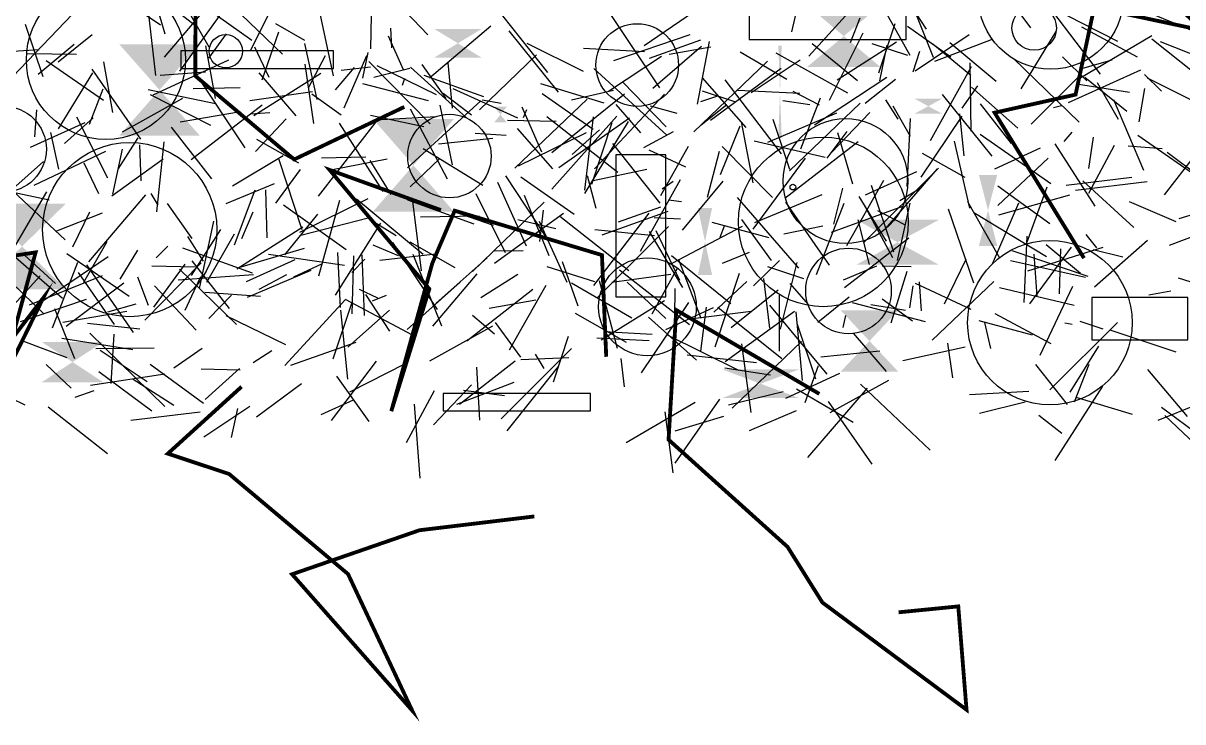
# Model space of a CAD drawing. Extents: x 39652501 to 39653363, y 39457785 to 39458687.
# Drawn here: x 39652655.6 to 39652807.4, y 39457798.5 to 39457890 of the extents above; entities that cross this region are included whole.
import ezdxf

# ---------------------------------------------------------------- set-up
doc = ezdxf.new("R2010")
doc.units = 0
doc.layers.get('0').update_dxf_attribs({"linetype": 'CONTINUOUS'})

msp = doc.modelspace()

# ---------------------------------------------------------------- linework, layer by layer
for p, q in [((39652780.2421, 39457899.1763), (39652787.5145, 39457889.356)), ((39652773.8657, 39457889.1936), (39652767.8151, 39457898.5829)), ((39652664.5247, 39457895.8591), (39652673.5907, 39457889.7571)), ((39652671.7191, 39457894.7142), (39652678.0041, 39457889.8154)), ((39652672.0978, 39457895.5533), (39652674.1591, 39457888.5975)), ((39652682.4234, 39457895.3949), (39652674.0472, 39457885.5154)), ((39652675.0469, 39457895.3635), (39652679.9059, 39457886.9005)), ((39652685.4181, 39457886.4851), (39652689.6964, 39457895.0494)), ((39652678.4891, 39457892.7692), (39652685.5658, 39457887.7429)), ((39652757.469, 39457894.2522), (39652756.2239, 39457888.8494)), ((39652758.4619, 39457885.6777), (39652765.9443, 39457893.8652)), ((39652771.7669, 39457885.7476), (39652767.6907, 39457893.0393)), ((39652774.7943, 39457885.478), (39652771.8195, 39457892.9195)), ((39652671.9286, 39457891.8987), (39652672.9298, 39457883.1275)), ((39652681.7938, 39457891.6236), (39652676.0775, 39457883.7008)), ((39652694.3187, 39457891.8492), (39652696.2073, 39457883.0892)), ((39652708.6094, 39457888.4419), (39652704.7216, 39457892.5037)), ((39652743.3734, 39457891.3967), (39652736.911, 39457887.0109)), ((39652790.0779, 39457892.0988), (39652798.8986, 39457887.6023)), ((39652790.236, 39457891.6638), (39652796.6069, 39457883.3217)), ((39652800.837, 39457892.2367), (39652808.8751, 39457888.9141)), ((39652662.0688, 39457891.164), (39652653.2445, 39457881.9598)), ((39652655.8808, 39457889.8455), (39652658.1591, 39457882.977)), ((39652684.1277, 39457891.1096), (39652689.5789, 39457885.9253)), ((39652688.6469, 39457889.921), (39652692.4251, 39457887.7729)), ((39652701.1737, 39457891.0196), (39652701.0703, 39457886.5983)), ((39652724.2847, 39457883.5021), (39652718.404, 39457890.9207)), ((39652738.9575, 39457881.5316), (39652732.5329, 39457891.1195)), ((39652765.1699, 39457890.6129), (39652763.8764, 39457887.4223)), ((39652767.623, 39457883.4571), (39652769.771, 39457889.921)), ((39652664.6545, 39457888.4381), (39652660.165, 39457884.8596)), ((39652679.9107, 39457885.4089), (39652682.227, 39457888.6019)), ((39652689.0425, 39457888.7875), (39652686.8532, 39457882.4989)), ((39652705.419, 39457883.8636), (39652703.4554, 39457888.2694)), ((39652703.7085, 39457889.3422), (39652703.8318, 39457886.7437)), ((39652716.8568, 39457889.5718), (39652708.8142, 39457882.7636)), ((39652719.2041, 39457888.968), (39652725.6416, 39457880.9634)), ((39652732.9257, 39457885.1058), (39652742.9219, 39457888.5032)), ((39652765.5698, 39457888.6534), (39652761.1373, 39457879.844)), ((39652777.0734, 39457885.5068), (39652771.3875, 39457889.5322)), ((39652772.4008, 39457883.7321), (39652779.4681, 39457888.4822)), ((39652786.2834, 39457881.3646), (39652790.8578, 39457888.9053)), ((39652803.403, 39457888.3135), (39652793.8651, 39457882.689)), ((39652794.1954, 39457889.5164), (39652801.456, 39457885.5575)), ((39652662.2649, 39457887.1981), (39652657.588, 39457883.2796)), ((39652680.7956, 39457880.1249), (39652679.5376, 39457886.9932)), ((39652687.8203, 39457882.8582), (39652685.9446, 39457886.8273)), ((39652692.4592, 39457887.3376), (39652694.0618, 39457879.9725)), ((39652721.5697, 39457887.3565), (39652728.9426, 39457883.6893)), ((39652728.9563, 39457886.7005), (39652736.9502, 39457886.2774)), ((39652744.2885, 39457887.7709), (39652737.5894, 39457885.372)), ((39652738.0616, 39457881.4857), (39652744.4451, 39457886.9609)), ((39652745.6246, 39457886.828), (39652740.1724, 39457885.8953)), ((39652745.4324, 39457887.5793), (39652743.8344, 39457879.3824)), ((39652764.8556, 39457882.4346), (39652758.9248, 39457887.286)), ((39652769.9525, 39457887.4897), (39652762.2085, 39457882.5004)), ((39652771.4617, 39457885.7466), (39652766.77, 39457887.2838)), ((39652768.6818, 39457887.1107), (39652767.74, 39457882.4171)), ((39652779.6898, 39457883.1071), (39652774.7343, 39457887.2401)), ((39652782.3602, 39457887.7892), (39652774.9227, 39457884.9507)), ((39652776.9268, 39457887.4593), (39652783.0025, 39457882.3848)), ((39652803.392, 39457887.9443), (39652812.1129, 39457880.9889)), ((39652810.1331, 39457885.3059), (39652804.5074, 39457887.5285)), ((39652651.8417, 39457886.1472), (39652657.7022, 39457886.5147)), ((39652656.1216, 39457886.0242), (39652662.5696, 39457885.9354)), ((39652695.1497, 39457885.6842), (39652692.9577, 39457881.562)), ((39652697.6138, 39457878.8975), (39652700.6044, 39457885.7608)), ((39652700.0611, 39457882.7645), (39652700.7723, 39457886.1334)), ((39652722.8309, 39457885.8508), (39652715.3469, 39457878.621)), ((39652732.226, 39457881.094), (39652739.1775, 39457885.6643)), ((39652749.472, 39457886.2251), (39652755.5808, 39457882.6324)), ((39652763.5718, 39457880.8134), (39652754.1888, 39457886.0654)), ((39652772.9525, 39457886.2514), (39652772.1142, 39457883.5579)), ((39652793.8777, 39457877.0199), (39652785.2758, 39457885.3684)), ((39652791.6769, 39457885.5925), (39652794.8839, 39457882.4506)), ((39652794.0425, 39457883.981), (39652798.1849, 39457885.1765)), ((39652666.1151, 39457879.8436), (39652658.6035, 39457885.0628)), ((39652670.9986, 39457874.8068), (39652664.624, 39457883.9396)), ((39652666.1146, 39457884.8961), (39652667.3139, 39457878.2751)), ((39652672.6371, 39457880.6164), (39652682.5206, 39457885.1723)), ((39652693.6439, 39457876.8634), (39652692.5491, 39457884.6295)), ((39652698.937, 39457884.1534), (39652696.4577, 39457881.2479)), ((39652701.0925, 39457884.2091), (39652697.2619, 39457883.7899)), ((39652700.8484, 39457884.9525), (39652708.8792, 39457876.7955)), ((39652706.2298, 39457884.0342), (39652701.4983, 39457882.8632)), ((39652701.9225, 39457884.4286), (39652709.6643, 39457880.6367)), ((39652713.6338, 39457877.5934), (39652706.3248, 39457884.1999)), ((39652707.8245, 39457884.5549), (39652710.9322, 39457880.1001)), ((39652711.1869, 39457884.7961), (39652711.7784, 39457878.8338)), ((39652730.3208, 39457884.0624), (39652739.8731, 39457875.2999)), ((39652743.4229, 39457875.7415), (39652753.0501, 39457884.9982)), ((39652745.5967, 39457877.2698), (39652754.8405, 39457884.0998)), ((39652750.935, 39457880.8922), (39652757.3621, 39457885.1614)), ((39652779.7422, 39457884.2634), (39652774.3502, 39457874.5934)), ((39652779.7278, 39457875.8556), (39652779.6005, 39457884.7901)), ((39652792.468, 39457879.6051), (39652801.9711, 39457883.8522)), ((39652664.6934, 39457883.4834), (39652660.1734, 39457876.1533)), ((39652673.5522, 39457883.1914), (39652679.4805, 39457883.6176)), ((39652684.6866, 39457873.6494), (39652678.102, 39457883.5745)), ((39652685.7877, 39457877.9066), (39652694.5643, 39457883.4338)), ((39652691.3466, 39457877.8424), (39652686.5074, 39457883.4907)), ((39652705.2801, 39457881.8672), (39652705.594, 39457882.7693)), ((39652715.9052, 39457880.3309), (39652708.1129, 39457883.1484)), ((39652739.7765, 39457876.4212), (39652734.1579, 39457882.1989)), ((39652750.277, 39457876.3356), (39652744.5398, 39457882.814)), ((39652747.4976, 39457882.5686), (39652754.8498, 39457872.8696)), ((39652768.6909, 39457882.8863), (39652759.2079, 39457876.6296)), ((39652765.8644, 39457879.5123), (39652769.8265, 39457882.6367)), ((39652787.5869, 39457876.742), (39652793.9865, 39457883.1498)), ((39652794.6, 39457882.9184), (39652800.0956, 39457878.4793)), ((39652799.0059, 39457877.3488), (39652796.2754, 39457882.1787)), ((39652804.6618, 39457881.0659), (39652802.4141, 39457883.2612)), ((39652802.7758, 39457882.843), (39652810.2129, 39457879.1329)), ((39652664.2676, 39457876.7578), (39652666.0959, 39457881.3732)), ((39652671.9906, 39457881.2979), (39652680.7905, 39457879.4473)), ((39652684.0287, 39457881.4946), (39652677.8428, 39457881.3954)), ((39652693.4795, 39457880.9721), (39652685.2615, 39457879.8279)), ((39652697.2293, 39457877.9198), (39652693.4159, 39457880.7012)), ((39652700.0453, 39457882.0731), (39652708.6162, 39457879.8658)), ((39652714.3008, 39457877.9255), (39652710.6149, 39457880.7598)), ((39652711.88, 39457881.4118), (39652720.322, 39457877.584)), ((39652731.6694, 39457879.4927), (39652723.3837, 39457882.038)), ((39652723.5782, 39457880.7754), (39652730.2529, 39457876.111)), ((39652724.8134, 39457873.0649), (39652734.3533, 39457880.7178)), ((39652732.9075, 39457881.1529), (39652727.4231, 39457879.9098)), ((39652730.4092, 39457870.8935), (39652739.5584, 39457880.6818)), ((39652744.5312, 39457881.1021), (39652748.7463, 39457879.717)), ((39652749.1735, 39457881.2185), (39652757.2979, 39457880.7972)), ((39652759.8658, 39457879.2333), (39652756.4467, 39457881.0533)), ((39652775.9559, 39457880.6499), (39652782.4544, 39457872.5503)), ((39652780.554, 39457881.77), (39652778.51, 39457878.8637)), ((39652785.8427, 39457876.2443), (39652779.7664, 39457881.6015)), ((39652800.4482, 39457880.9236), (39652793.547, 39457882.0074)), ((39652801.741, 39457877.0802), (39652802.4947, 39457881.4237)), ((39652676.445, 39457880.0993), (39652668.5807, 39457875.6932)), ((39652680.1712, 39457876.584), (39652672.2865, 39457880.6011)), ((39652677.61, 39457872.1484), (39652686.9064, 39457879.2758)), ((39652705.9083, 39457871.0319), (39652715.5438, 39457879.8168)), ((39652710.1445, 39457879.2618), (39652711.7677, 39457871.4268)), ((39652715.6865, 39457879.9299), (39652718.1815, 39457879.5229)), ((39652729.4653, 39457880.0267), (39652719.9943, 39457871.017)), ((39652736.4948, 39457875.6412), (39652733.2675, 39457879.3176)), ((39652741.2284, 39457878.1601), (39652737.7248, 39457879.1288)), ((39652746.5282, 39457880.4445), (39652744.2712, 39457879.6677)), ((39652744.3986, 39457876.6723), (39652747.7205, 39457879.3159)), ((39652758.6124, 39457879.2703), (39652755.0786, 39457879.8027)), ((39652765.2021, 39457879.5023), (39652755.9403, 39457870.6442)), ((39652759.9648, 39457880.1672), (39652757.3887, 39457873.4654)), ((39652768.5376, 39457879.9231), (39652770.1346, 39457877.4271)), ((39652771.8029, 39457875.1428), (39652769.529, 39457879.1185)), ((39652780.9039, 39457879.4354), (39652784.9851, 39457874.2242)), ((39652790.5234, 39457878.9388), (39652791.5494, 39457879.2212)), ((39652798.3686, 39457880.0068), (39652802.2947, 39457870.7505)), ((39652657.3616, 39457878.636), (39652657.0739, 39457875.1096)), ((39652666.6813, 39457869.6878), (39652662.6421, 39457877.6558)), ((39652676.1816, 39457877.0732), (39652684.0696, 39457878.3954)), ((39652687.9029, 39457878.2317), (39652685.3906, 39457878.0495)), ((39652708.049, 39457876.4134), (39652701.1029, 39457877.8854)), ((39652702.544, 39457877.3587), (39652709.72, 39457877.7469)), ((39652706.264, 39457878.7572), (39652711.1028, 39457869.5895)), ((39652723.508, 39457873.0939), (39652720.9404, 39457878.9858)), ((39652721.1011, 39457877.6387), (39652721.5445, 39457878.6572)), ((39652724.1655, 39457877.7423), (39652733.4478, 39457870.4781)), ((39652724.8062, 39457868.2409), (39652733.3504, 39457877.8077)), ((39652729.138, 39457868.1259), (39652730.2625, 39457877.7097)), ((39652762.079, 39457878.1955), (39652753.0729, 39457874.3374)), ((39652766.4618, 39457878.272), (39652761.4004, 39457873.0107)), ((39652773.1683, 39457869.8408), (39652778.5689, 39457877.8175)), ((39652778.1966, 39457878.1006), (39652778.791, 39457872.6234)), ((39652656.5691, 39457873.7372), (39652663.7357, 39457876.9914)), ((39652664.7698, 39457877.5699), (39652661.0148, 39457874.226)), ((39652674.9969, 39457876.3859), (39652680.2756, 39457869.5869)), ((39652690.0498, 39457877.4593), (39652686.0165, 39457873.1667)), ((39652701.96, 39457877.2689), (39652694.2158, 39457867.3315)), ((39652697.001, 39457876.8742), (39652702.6766, 39457867.9407)), ((39652719.0056, 39457877.2707), (39652725.3924, 39457877.1495)), ((39652720.2841, 39457876.1811), (39652724.8971, 39457870.9139)), ((39652735.0174, 39457877.527), (39652725.7618, 39457871.0525)), ((39652729.1534, 39457867.6689), (39652734.8476, 39457877.1054)), ((39652732.6633, 39457876.9355), (39652730.0151, 39457868.8482)), ((39652746.9261, 39457870.1709), (39652749.479, 39457876.5512)), ((39652749.6238, 39457877.062), (39652751.1467, 39457869.1013)), ((39652755.9877, 39457870.8288), (39652753.8178, 39457877.3904)), ((39652771.3631, 39457868.5988), (39652771.8109, 39457877.5079)), ((39652660.266, 39457870.8605), (39652659.2158, 39457875.6731)), ((39652670.6276, 39457874.9794), (39652668.0178, 39457870.8722)), ((39652691.7166, 39457871.6525), (39652686.2026, 39457874.7639)), ((39652717.1091, 39457874.8663), (39652709.9849, 39457874.1257)), ((39652714.7872, 39457875.5659), (39652718.8651, 39457875.3115)), ((39652720.472, 39457871.2953), (39652729.377, 39457875.664)), ((39652731.0513, 39457875.9988), (39652727.4809, 39457872.7786)), ((39652740.7281, 39457875.7407), (39652736.8087, 39457873.6794)), ((39652760.5963, 39457872.4098), (39652751.3108, 39457874.5488)), ((39652760.8631, 39457872.313), (39652763.5126, 39457875.7984)), ((39652764.225, 39457868.9255), (39652762.2752, 39457875.6266)), ((39652777.5203, 39457874.5517), (39652779.4952, 39457865.7499)), ((39652780.9313, 39457875.4435), (39652790.1829, 39457868.9796)), ((39652792.9039, 39457875.722), (39652791.8644, 39457874.4709)), ((39652795.1561, 39457870.9697), (39652795.7553, 39457875.0654)), ((39652811.1232, 39457868.6009), (39652801.5451, 39457875.2962)), ((39652657.0497, 39457868.7586), (39652666.4398, 39457873.2317)), ((39652668.5446, 39457873.465), (39652667.3058, 39457867.613)), ((39652670.8468, 39457874.0485), (39652671.0077, 39457869.336)), ((39652673.1004, 39457865.3003), (39652674.074, 39457874.4453)), ((39652707.999, 39457873.558), (39652715.8046, 39457868.7906)), ((39652739.0301, 39457866.431), (39652732.8058, 39457874.2171)), ((39652737.5454, 39457873.4142), (39652742.3477, 39457871.1766)), ((39652742.6991, 39457873.8389), (39652739.0549, 39457867.3726)), ((39652745.2079, 39457867.1968), (39652746.7687, 39457873.2099)), ((39652747.1083, 39457873.8276), (39652753.7195, 39457867.1416)), ((39652764.9363, 39457874.4549), (39652755.3428, 39457867.0374)), ((39652782.8187, 39457870.9107), (39652788.8158, 39457873.6394)), ((39652795.9482, 39457866.0389), (39652790.7284, 39457874.194)), ((39652798.4522, 39457873.9566), (39652795.1139, 39457867.6659)), ((39652804.7531, 39457873.5471), (39652800.2695, 39457873.8577)), ((39652805.3918, 39457873.0941), (39652809.7071, 39457869.8848)), ((39652649.9163, 39457864.4469), (39652658.2829, 39457871.8506)), ((39652665.5037, 39457867.6236), (39652663.5696, 39457871.6733)), ((39652673.954, 39457872.1835), (39652667.2064, 39457867.3416)), ((39652689.6466, 39457872.6204), (39652683.0144, 39457868.6586)), ((39652692.1194, 39457862.9413), (39652689.0706, 39457872.2317)), ((39652694.6676, 39457872.3357), (39652700.4647, 39457872.504)), ((39652703.2529, 39457872.1854), (39652695.9071, 39457870.731)), ((39652703.7902, 39457867.537), (39652701.0599, 39457872.0202)), ((39652710.0969, 39457872.2269), (39652706.2742, 39457868.5568)), ((39652758.0125, 39457872.2883), (39652751.1368, 39457863.0356)), ((39652778.9545, 39457869.7656), (39652773.3655, 39457872.9079)), ((39652783.2075, 39457866.1016), (39652789.812, 39457872.3273)), ((39652809.069, 39457872.7406), (39652805.0256, 39457867.4922)), ((39652661.0936, 39457861.6176), (39652651.9939, 39457870.11)), ((39652688.6791, 39457866.4087), (39652691.926, 39457870.8264)), ((39652729.459, 39457870.0584), (39652730.5956, 39457865.7497)), ((39652737.2537, 39457870.8431), (39652730.2403, 39457869.3628)), ((39652775.4479, 39457871.018), (39652765.708, 39457861.3021)), ((39652772.5608, 39457870.5283), (39652765.8724, 39457867.4535)), ((39652768.5284, 39457863.0646), (39652775.3096, 39457870.9285)), ((39652682.1663, 39457866.3722), (39652688.502, 39457868.9968)), ((39652721.5269, 39457860.8011), (39652717.7522, 39457869.1176)), ((39652718.7581, 39457869.9754), (39652724.0122, 39457862.0519)), ((39652727.7327, 39457864.9243), (39652720.7654, 39457869.8218)), ((39652736.4265, 39457860.1516), (39652741.6762, 39457869.5117)), ((39652739.254, 39457868.3027), (39652740.7123, 39457869.282)), ((39652747.2294, 39457869.2989), (39652741.8843, 39457862.8697)), ((39652763.4425, 39457860.859), (39652768.2907, 39457869.4478)), ((39652766.6218, 39457868.7887), (39652769.5736, 39457860.0325)), ((39652773.2923, 39457868.4819), (39652770.3911, 39457866.7265)), ((39652783.2329, 39457868.6778), (39652790.0322, 39457863.7466)), ((39652789.63, 39457868.5127), (39652786.985, 39457861.2032)), ((39652800.7664, 39457869.765), (39652792.1722, 39457868.7319)), ((39652802.7888, 39457869.2032), (39652793.4048, 39457868.0681)), ((39652801.0148, 39457863.2349), (39652794.3626, 39457869.3545)), ((39652653.1302, 39457858.3267), (39652658.6909, 39457867.8988)), ((39652653.4821, 39457868.0265), (39652658.9881, 39457866.8479)), ((39652664.2061, 39457858.7429), (39652671.655, 39457867.5213)), ((39652672.3021, 39457867.7039), (39652673.2401, 39457866.1504)), ((39652683.2659, 39457860.9835), (39652685.9695, 39457868.1563)), ((39652687.5405, 39457861.8701), (39652687.3745, 39457868.1713)), ((39652691.8224, 39457862.6201), (39652700.7572, 39457867.029)), ((39652718.7523, 39457859.9154), (39652714.9283, 39457867.6397)), ((39652724.4558, 39457859.5059), (39652721.2537, 39457867.4407)), ((39652757.1787, 39457857.9212), (39652749.1407, 39457867.1463)), ((39652751.3877, 39457863.875), (39652760.2217, 39457867.5726)), ((39652762.8836, 39457868.3978), (39652761.7172, 39457863.6639)), ((39652768.6409, 39457861.4284), (39652765.065, 39457867.2824)), ((39652783.3372, 39457864.8814), (39652792.6677, 39457867.5139)), ((39652806.9697, 39457864.4258), (39652815.5612, 39457867.0262)), ((39652677.7162, 39457861.784), (39652674.5195, 39457866.3792)), ((39652697.906, 39457860.294), (39652689.6694, 39457866.1436)), ((39652697.0409, 39457866.7752), (39652694.2893, 39457856.8772)), ((39652707.9677, 39457859.6817), (39652699.2441, 39457866.9423)), ((39652714.6613, 39457863.6501), (39652705.9644, 39457866.7971)), ((39652707.7644, 39457857.5835), (39652706.6414, 39457866.6956)), ((39652714.421, 39457857.4583), (39652723.8183, 39457866.5591)), ((39652723.7036, 39457865.4993), (39652723.2001, 39457861.4)), ((39652733.5688, 39457863.984), (39652739.0915, 39457865.9566)), ((39652740.1057, 39457866.872), (39652741.7915, 39457866.6403)), ((39652755.4191, 39457866.5616), (39652761.1297, 39457858.3202)), ((39652763.0696, 39457866.3595), (39652759.4506, 39457857.0274)), ((39652770.734, 39457865.9758), (39652761.4122, 39457862.5652)), ((39652769.4834, 39457859.2612), (39652765.6511, 39457866.3608)), ((39652770.1087, 39457858.898), (39652771.7628, 39457866.4125)), ((39652780.0854, 39457855.9301), (39652776.78, 39457865.6128)), ((39652783.4838, 39457859.2084), (39652779.2839, 39457866.6108)), ((39652785.933, 39457866.4287), (39652782.4797, 39457858.4542)), ((39652806.5563, 39457863.9948), (39652800.4617, 39457866.5955)), ((39652660.0031, 39457862.782), (39652665.9943, 39457865.163)), ((39652664.2695, 39457865.2291), (39652662.0483, 39457860.642)), ((39652680.5096, 39457864.0506), (39652678.6444, 39457855.2718)), ((39652685.6656, 39457865.2565), (39652684.1817, 39457861.7599)), ((39652694.1216, 39457864.9945), (39652689.8268, 39457859.6385)), ((39652691.9478, 39457862.226), (39652700.7801, 39457864.5201)), ((39652704.429, 39457862.1233), (39652701.4723, 39457863.98)), ((39652707.6106, 39457864.6334), (39652715.3039, 39457864.7727)), ((39652717.1817, 39457863.4863), (39652712.0267, 39457865.2738)), ((39652726.3422, 39457865.078), (39652717.3075, 39457858.525)), ((39652725.3464, 39457863.0418), (39652720.3918, 39457864.2273)), ((39652723.1461, 39457864.0815), (39652726.7768, 39457856.0636)), ((39652734.914, 39457857.5766), (39652725.8861, 39457864.6756)), ((39652737.5435, 39457865.1002), (39652730.2945, 39457855.6385)), ((39652740.0033, 39457865.3405), (39652731.3899, 39457862.2259)), ((39652741.6581, 39457864.3087), (39652738.2195, 39457864.4802)), ((39652745.764, 39457863.9293), (39652753.2225, 39457861.9139)), ((39652753.5759, 39457858.9291), (39652749.6861, 39457864.2756)), ((39652766.4166, 39457858.3765), (39652764.9177, 39457864.2477)), ((39652771.0387, 39457863.5882), (39652767.5055, 39457865.4321)), ((39652789.5997, 39457859.4135), (39652780.0793, 39457865.1323)), ((39652815.4492, 39457864.6267), (39652805.6549, 39457860.8702)), ((39652660.7572, 39457853.9411), (39652650.7943, 39457862.5902)), ((39652677.6571, 39457856.9521), (39652681.4717, 39457862.9877)), ((39652692.228, 39457863.2796), (39652683.5642, 39457857.7619)), ((39652702.4007, 39457863.7867), (39652696.4626, 39457854.383)), ((39652730.4573, 39457862.9546), (39652738.291, 39457862.2049)), ((39652740.111, 39457863.3819), (39652730.7413, 39457854.0123)), ((39652741.958, 39457855.398), (39652737.6274, 39457862.6954)), ((39652741.5831, 39457856.305), (39652738.5031, 39457862.7875)), ((39652740.5776, 39457858.5848), (39652749.8047, 39457863.4222)), ((39652747.4096, 39457863.4014), (39652746.8154, 39457861.9052)), ((39652760.3123, 39457863.4094), (39652755.2144, 39457862.3487)), ((39652666.5625, 39457861.3558), (39652663.4881, 39457856.0347)), ((39652679.2057, 39457858.8436), (39652677.1505, 39457862.0376)), ((39652679.6358, 39457856.0619), (39652683.2667, 39457862.3955)), ((39652701.3766, 39457860.9652), (39652704.6944, 39457859.5524)), ((39652709.8561, 39457852.485), (39652703.994, 39457861.2786)), ((39652706.2318, 39457861.344), (39652712.1439, 39457857.9805)), ((39652763.1465, 39457855.3935), (39652771.5816, 39457861.8879)), ((39652786.6895, 39457853.4084), (39652787.0846, 39457862.1062)), ((39652789.5458, 39457861.0128), (39652794.0317, 39457857.2476)), ((39652796.1716, 39457860.5614), (39652794.7822, 39457862.3029)), ((39652795.8996, 39457855.467), (39652802.8365, 39457861.5635)), ((39652659.8507, 39457855.9147), (39652655.7816, 39457859.6202)), ((39652666.7351, 39457859.4072), (39652657.8956, 39457853.4228)), ((39652661.3238, 39457859.8157), (39652669.4796, 39457854.257)), ((39652670.5747, 39457860.273), (39652668.2678, 39457856.4788)), ((39652674.5591, 39457860.7935), (39652673.0224, 39457859.2788)), ((39652685.6426, 39457857.2608), (39652676.5101, 39457860.5486)), ((39652692.4178, 39457860.5069), (39652683.8157, 39457857.9659)), ((39652697.6633, 39457858.2816), (39652687.7183, 39457859.6808)), ((39652697.1337, 39457852.7802), (39652696.8075, 39457859.9547)), ((39652698.6836, 39457851.9161), (39652698.918, 39457859.5362)), ((39652699.9679, 39457859.6463), (39652700.2503, 39457851.6959)), ((39652709.6167, 39457859.7514), (39652702.2966, 39457858.9359)), ((39652710.4064, 39457850.3189), (39652706.6706, 39457859.7218)), ((39652721.0886, 39457860.1826), (39652717.2599, 39457860.1563)), ((39652740.4945, 39457859.5826), (39652748.2751, 39457853.2945)), ((39652750.6485, 39457859.949), (39652747.1289, 39457858.5176)), ((39652795.0614, 39457856.808), (39652785.0832, 39457860.1806)), ((39652796.957, 39457860.6361), (39652787.1175, 39457857.5111)), ((39652792.827, 39457860.6444), (39652787.3511, 39457853.257)), ((39652788.3799, 39457854.2653), (39652788.0009, 39457859.7529)), ((39652791.2809, 39457854.5734), (39652791.4772, 39457860.4319)), ((39652799.6066, 39457859.3439), (39652795.7207, 39457860.3193)), ((39652662.7325, 39457858.6542), (39652659.4112, 39457850.0799)), ((39652670.0662, 39457849.4926), (39652663.9503, 39457858.3587)), ((39652678.9211, 39457858.6162), (39652671.5335, 39457851.1002)), ((39652678.1449, 39457858.0375), (39652672.4351, 39457858.155)), ((39652672.6918, 39457852.7899), (39652676.8154, 39457858.4138)), ((39652682.6344, 39457852.6186), (39652677.7155, 39457858.8541)), ((39652691.1596, 39457858.9815), (39652684.7873, 39457856.131)), ((39652694.7532, 39457858.4774), (39652691.0051, 39457856.7387)), ((39652698.6553, 39457857.3317), (39652700.347, 39457859.0875)), ((39652709.7023, 39457853.334), (39652716.3749, 39457859.2716)), ((39652730.4606, 39457856.1112), (39652724.2129, 39457858.1062)), ((39652726.2, 39457858.7635), (39652728.2175, 39457852.9722)), ((39652741.2952, 39457857.9602), (39652737.9391, 39457851.8815)), ((39652744.3885, 39457851.3162), (39652741.4718, 39457858.9894)), ((39652754.615, 39457858.9051), (39652751.212, 39457855.613)), ((39652753.0867, 39457858.119), (39652757.7785, 39457856.5431)), ((39652756.9085, 39457858.6605), (39652754.7355, 39457849.9113)), ((39652767.3528, 39457858.1529), (39652762.9835, 39457856.3326)), ((39652771.8923, 39457858.0698), (39652768.0749, 39457858.1601)), ((39652779.0367, 39457859.0301), (39652776.2151, 39457853.1909)), ((39652784.8815, 39457858.9179), (39652794.7195, 39457856.7504)), ((39652649.4972, 39457847.7551), (39652657.818, 39457856.9235)), ((39652665.93, 39457856.895), (39652656.3736, 39457853.0729)), ((39652662.7979, 39457857.3322), (39652667.5256, 39457850.5198)), ((39652672.0219, 39457853.0085), (39652670.6367, 39457856.7234)), ((39652685.7671, 39457857.0503), (39652675.9034, 39457856.3295)), ((39652683.5543, 39457850.5552), (39652676.0542, 39457857.7996)), ((39652678.8399, 39457856.7664), (39652676.7503, 39457852.3591)), ((39652684.9966, 39457854.13), (39652693.3258, 39457857.6282)), ((39652690.0724, 39457857.023), (39652686.4784, 39457855.1358)), ((39652709.2375, 39457850.3229), (39652715.0327, 39457857.1809)), ((39652715.536, 39457854.0929), (39652720.3834, 39457857.1479)), ((39652732.6816, 39457856.0851), (39652740.3879, 39457857.1049)), ((39652742.8409, 39457850.4812), (39652733.6789, 39457857.6664)), ((39652749.3705, 39457857.2263), (39652746.17, 39457847.5578)), ((39652752.5364, 39457856.5646), (39652753.3329, 39457850.0494)), ((39652769.2551, 39457850.7746), (39652771.374, 39457857.4993)), ((39652806.8351, 39457856.6426), (39652811.5074, 39457855.1543)), ((39652654.0968, 39457856.0408), (39652658.3557, 39457851.9031)), ((39652661.2306, 39457850.3393), (39652668.777, 39457856.0047)), ((39652678.2401, 39457849.7844), (39652672.8086, 39457855.592)), ((39652699.5887, 39457855.1785), (39652702.0116, 39457854.0083)), ((39652712.8244, 39457856.0646), (39652705.8691, 39457849.8851)), ((39652713.6828, 39457848.388), (39652722.3298, 39457855.147)), ((39652719.2733, 39457847.2263), (39652724.0725, 39457855.7053)), ((39652727.4092, 39457856.0097), (39652735.3207, 39457851.4056)), ((39652731.0182, 39457856.2888), (39652733.3799, 39457847.4258)), ((39652734.7011, 39457856.074), (39652739.7318, 39457851.3108)), ((39652740.9458, 39457851.5219), (39652740.9846, 39457855.2583)), ((39652746.0269, 39457852.1651), (39652750.3432, 39457856.1547)), ((39652754.4795, 39457855.026), (39652748.2976, 39457850.0816)), ((39652755.9944, 39457855.9019), (39652758.4052, 39457853.1761)), ((39652771.6866, 39457852.71), (39652772.1295, 39457855.5876)), ((39652779.7331, 39457852.5229), (39652772.4495, 39457855.8928)), ((39652772.9285, 39457856.1162), (39652773.1996, 39457852.3335)), ((39652774.6179, 39457848.4755), (39652782.6922, 39457856.1523)), ((39652793.211, 39457853.0328), (39652783.4307, 39457855.3437)), ((39652788.7581, 39457846.515), (39652793.047, 39457855.5621)), ((39652803.0027, 39457854.4), (39652805.8566, 39457854.9243)), ((39652655.2339, 39457850.9334), (39652663.9125, 39457853.8584)), ((39652686.6586, 39457854.2017), (39652679.3895, 39457854.7421)), ((39652679.9333, 39457851.3307), (39652682.8697, 39457854.3859)), ((39652697.7585, 39457853.7489), (39652689.8607, 39457845.1682)), ((39652697.745, 39457853.8387), (39652706.5347, 39457849.1928)), ((39652700.4494, 39457854.4841), (39652703.5839, 39457849.6464)), ((39652701.3434, 39457853.6569), (39652703.1564, 39457854.368)), ((39652722.7458, 39457853.7312), (39652716.6381, 39457852.6186)), ((39652739.5905, 39457853.6562), (39652731.2984, 39457848.4988)), ((39652742.7087, 39457853.4005), (39652736.5056, 39457844.2214)), ((39652754.5867, 39457854.3994), (39652754.5906, 39457847.0297)), ((39652759.6702, 39457850.8631), (39652763.7542, 39457854.151)), ((39652764.1697, 39457853.4379), (39652773.6951, 39457850.941)), ((39652768.0829, 39457853.9016), (39652772.0454, 39457851.0067)), ((39652659.7185, 39457852.6332), (39652662.3269, 39457846.091)), ((39652669.1752, 39457852.2494), (39652660.779, 39457850.8011)), ((39652670.3714, 39457853.2141), (39652666.6399, 39457852.1647)), ((39652698.5986, 39457853.2809), (39652696.1293, 39457845.9882)), ((39652697.1356, 39457852.413), (39652698.0665, 39457843.375)), ((39652703.5903, 39457852.3946), (39652698.0976, 39457847.5906)), ((39652727.8845, 39457852.0407), (39652734.5625, 39457848.2403)), ((39652739.7467, 39457849.8678), (39652745.9787, 39457852.7475)), ((39652743.3104, 39457851.3342), (39652750.9123, 39457852.2909)), ((39652745.0171, 39457852.7908), (39652744.2994, 39457847.0602)), ((39652746.569, 39457852.7996), (39652754.9253, 39457846.0787)), ((39652747.5413, 39457845.6918), (39652756.5983, 39457852.2932)), ((39652760.8943, 39457844.0237), (39652753.3587, 39457853.0745)), ((39652756.7735, 39457852.2093), (39652757.6233, 39457843.2012)), ((39652771.143, 39457852.3509), (39652766.6032, 39457853.0984)), ((39652790.1918, 39457848.0214), (39652782.884, 39457851.9492)), ((39652664.0402, 39457850.7252), (39652670.8601, 39457849.9862)), ((39652690.0099, 39457847.8729), (39652682.2021, 39457851.6916)), ((39652708.8588, 39457845.7634), (39652717.1088, 39457850.3484)), ((39652714.4248, 39457851.7633), (39652717.3112, 39457849.3323)), ((39652720.7848, 39457846.2644), (39652717.4641, 39457850.7808)), ((39652737.4719, 39457851.4933), (39652743.7562, 39457845.864)), ((39652759.3977, 39457843.3802), (39652756.9811, 39457850.5228)), ((39652763.2892, 39457851.695), (39652762.9359, 39457850.1612)), ((39652787.7834, 39457849.1211), (39652780.775, 39457851.0049)), ((39652782.3053, 39457847.4064), (39652781.5314, 39457850.7836)), ((39652798.8982, 39457850.7835), (39652790.029, 39457842.0053)), ((39652791.9826, 39457850.777), (39652792.9429, 39457850.59)), ((39652793.9815, 39457850.9924), (39652796.9831, 39457849.9777)), ((39652660.661, 39457848.736), (39652669.972, 39457847.258)), ((39652674.1496, 39457839.7855), (39652664.3401, 39457849.4193)), ((39652667.4959, 39457849.2813), (39652667.1023, 39457842.8208)), ((39652725.0551, 39457843.0165), (39652727.011, 39457849.0329)), ((39652730.7067, 39457848.7999), (39652737.5732, 39457848.4367)), ((39652737.9578, 39457849.2254), (39652731.6916, 39457849.5606)), ((39652739.8409, 39457849.2392), (39652749.2605, 39457844.5753)), ((39652764.2817, 39457849.4131), (39652768.6231, 39457844.4061)), ((39652806.5549, 39457846.9078), (39652797.9292, 39457849.7947)), ((39652661.3497, 39457846.1778), (39652655.6827, 39457848.3126)), ((39652665.1356, 39457847.4028), (39652672.7511, 39457847.467)), ((39652675.3372, 39457844.8828), (39652679.0479, 39457847.4255)), ((39652690.6602, 39457845.2169), (39652699.194, 39457848.2402)), ((39652727.3828, 39457847.4163), (39652718.1895, 39457838.1921)), ((39652757.5146, 39457848.3271), (39652748.4373, 39457839.5754)), ((39652750.9335, 39457839.0018), (39652749.7035, 39457848.024)), ((39652778.9473, 39457847.5792), (39652770.7743, 39457845.7622)), ((39652776.6134, 39457848.0932), (39652777.2728, 39457843.5378)), ((39652796.4273, 39457847.6937), (39652792.6689, 39457841.6841)), ((39652665.6888, 39457847.1663), (39652671.8289, 39457843.0742)), ((39652685.7103, 39457845.5585), (39652688.1479, 39457847.1292)), ((39652701.8394, 39457845.7409), (39652695.933, 39457837.9704)), ((39652720.0279, 39457845.7347), (39652712.7251, 39457840.0886)), ((39652720.78, 39457845.9421), (39652727.0602, 39457846.2134)), ((39652723.8055, 39457844.7995), (39652722.6736, 39457846.6564)), ((39652733.8509, 39457846.0679), (39652734.2901, 39457842.3662)), ((39652742.5366, 39457846.5761), (39652751.6188, 39457845.5705)), ((39652767.794, 39457847.0592), (39652760.0577, 39457846.2727)), ((39652658.6141, 39457845.298), (39652661.8924, 39457842.1958)), ((39652672.4708, 39457839.206), (39652665.4908, 39457844.3278)), ((39652672.2439, 39457845.326), (39652679.2337, 39457840.2335)), ((39652678.9288, 39457844.7458), (39652684.0067, 39457844.613)), ((39652679.4498, 39457840.738), (39652683.945, 39457844.7964)), ((39652705.6334, 39457845.4054), (39652698.3523, 39457841.6608)), ((39652714.954, 39457844.9548), (39652715.3442, 39457838.0349)), ((39652725.642, 39457845.0359), (39652718.9164, 39457836.6123)), ((39652753.4664, 39457843.8925), (39652747.4874, 39457844.8333)), ((39652759.7197, 39457845.1292), (39652757.9437, 39457840.2729)), ((39652788.141, 39457845.3178), (39652792.2864, 39457840.0464)), ((39652793.2706, 39457840.4106), (39652795.205, 39457845.3546)), ((39652802.833, 39457844.6363), (39652808.031, 39457838.5151)), ((39652664.4074, 39457842.6058), (39652674.1541, 39457844.0953)), ((39652675.3372, 39457839.9221), (39652670.0227, 39457843.3581)), ((39652686.176, 39457838.4647), (39652692.0692, 39457842.7954)), ((39652696.6352, 39457843.7928), (39652700.8689, 39457837.8414)), ((39652712.3884, 39457840.1051), (39652719.8749, 39457842.9972)), ((39652755.4821, 39457840.8952), (39652762.5444, 39457844.1482)), ((39652761.2581, 39457839.027), (39652768.962, 39457843.2319)), ((39652765.2324, 39457842.7153), (39652774.3628, 39457834.0924)), ((39652651.2861, 39457842.1966), (39652655.8237, 39457840.0263)), ((39652664.8659, 39457841.8495), (39652662.3792, 39457841.0029)), ((39652709.4182, 39457841.8533), (39652705.7659, 39457835.0378)), ((39652714.3037, 39457842.6501), (39652709.327, 39457837.419)), ((39652718.61, 39457841.1991), (39652713.2753, 39457841.9186)), ((39652747.9542, 39457840.0137), (39652755.1015, 39457841.7847)), ((39652756.8783, 39457842.1203), (39652764.292, 39457837.7394)), ((39652766.1052, 39457842.2064), (39652758.3169, 39457833.1407)), ((39652779.5187, 39457841.3744), (39652787.3005, 39457841.8282)), ((39652796.9286, 39457842.4886), (39652790.6767, 39457832.7427)), ((39652658.8832, 39457839.7816), (39652666.6428, 39457833.6534)), ((39652685.273, 39457839.7957), (39652679.2599, 39457835.8108)), ((39652694.6421, 39457838.7554), (39652698.8369, 39457840.664)), ((39652706.7844, 39457840.1164), (39652707.5499, 39457830.4466)), ((39652743.6084, 39457840.3104), (39652734.5486, 39457835.0522)), ((39652746.7814, 39457840.7521), (39652740.9454, 39457832.4033)), ((39652761.0039, 39457840.4578), (39652766.7129, 39457832.2644)), ((39652786.7967, 39457840.3801), (39652780.8146, 39457838.8861)), ((39652793.4297, 39457841.0322), (39652800.7991, 39457838.801)), ((39652809.3569, 39457840.0812), (39652804.182, 39457837.9774)), ((39652804.6444, 39457839.7244), (39652809.8558, 39457835.8731)), ((39652678.7702, 39457839.0718), (39652669.7022, 39457837.9543)), ((39652683.6509, 39457839.5464), (39652682.8593, 39457835.7681)), ((39652739.6212, 39457839.1004), (39652740.6492, 39457831.105)), ((39652747.3193, 39457838.4923), (39652740.9257, 39457836.5813)), ((39652756.835, 39457839.2199), (39652750.6567, 39457836.6324)), ((39652788.5913, 39457838.6809), (39652791.6226, 39457836.3169)), ((39652805.1111, 39457838.6478), (39652810.6881, 39457833.3335))]:
    msp.add_line(p, q)
at = {"const_width": 0.5}
for points in [[(39652699.8398, 39457898.5957), (39652681.7722, 39457903.4379), (39652675.206, 39457903.4692), (39652675.7605, 39457896.4249), (39652678.2096, 39457902.3524), (39652678.1362, 39457883.0832), (39652691.0874, 39457872.1418), (39652705.5172, 39457879.0163)], [(39652794.5068, 39457859.224), (39652782.8023, 39457878.2612), (39652793.4032, 39457880.628), (39652797.672, 39457900.5632), (39652810.1426, 39457889.006), (39652791.3836, 39457893.0001), (39652801.1285, 39457900.2465), (39652810.1663, 39457901.4165)], [(39652710.3071, 39457865.5085), (39652695.7301, 39457870.769), (39652708.7849, 39457855.1849), (39652703.8033, 39457839.186), (39652709.1719, 39457858.5416), (39652712.112, 39457865.4357), (39652731.3891, 39457859.6223), (39652731.949, 39457846.3102)], [(39652624.2685, 39457866.4625), (39652637.4577, 39457856.9666), (39652657.2345, 39457859.9767), (39652652.3699, 39457842.077), (39652658.2375, 39457854.0235), (39652645.5691, 39457837.4414), (39652627.5409, 39457819.644), (39652639.8881, 39457834.7992)], [(39652759.8562, 39457841.454), (39652741.1164, 39457852.4294), (39652740.1102, 39457835.4603), (39652755.6908, 39457821.4345), (39652760.2511, 39457814.1561), (39652779.1263, 39457800.1154), (39652778.0461, 39457813.6431), (39652770.2312, 39457812.8694)], [(39652684.2065, 39457842.4029), (39652674.5447, 39457833.6401), (39652682.578, 39457830.9674), (39652698.1421, 39457817.8761), (39652706.5389, 39457800.0212), (39652690.8162, 39457817.8517), (39652707.4979, 39457823.6117), (39652722.5392, 39457825.4185)]]:
    msp.add_lwpolyline(points, dxfattribs=at)
for centre, radius in [((39652790.1731, 39457893.4569), 9.5012), ((39652666.4443, 39457885.1764), 10.4211), ((39652787.9901, 39457889.332), 2.9102), ((39652736.0036, 39457884.4995), 5.4116), ((39652682.1269, 39457886.3007), 2.1765), ((39652653.0086, 39457873.4885), 5.6288), ((39652711.4181, 39457872.5792), 5.4667), ((39652763.2782, 39457869.3082), 8.1732), ((39652760.3743, 39457863.9701), 11.1046), ((39652669.5558, 39457862.9527), 11.4011), ((39652756.3861, 39457868.5245), 0.3721), ((39652790.0442, 39457850.7777), 10.772), ((39652763.6732, 39457854.9348), 5.601), ((39652737.3397, 39457852.8624), 6.4037)]:
    msp.add_circle(centre, radius)
for points in [[(39652758.2519, 39457884.2445), (39652767.8593, 39457884.2445), (39652767.8593, 39457892.3248), (39652758.2519, 39457892.3248)], [(39652709.4139, 39457885.4652), (39652715.6408, 39457885.4652), (39652715.6408, 39457889.2275), (39652709.4139, 39457889.2275)], [(39652668.1942, 39457875.2714), (39652678.7272, 39457875.2714), (39652678.7272, 39457887.2082), (39652668.1942, 39457887.2082)], [(39652754.4824, 39457874.938), (39652754.9255, 39457874.938), (39652754.9255, 39457887.0389), (39652754.4824, 39457887.0389)], [(39652772.3359, 39457878.1414), (39652775.9148, 39457878.1414), (39652775.9148, 39457880.0788), (39652772.3359, 39457880.0788)], [(39652717.2701, 39457876.981), (39652718.9175, 39457876.981), (39652718.9175, 39457879.0356), (39652717.2701, 39457879.0356)], [(39652701.4025, 39457865.3098), (39652712.0034, 39457865.3098), (39652712.0034, 39457877.4348), (39652701.4025, 39457877.4348)], [(39652780.7448, 39457860.8314), (39652783.1428, 39457860.8314), (39652783.1428, 39457870.1206), (39652780.7448, 39457870.1206)], [(39652649.715, 39457855.1606), (39652661.1911, 39457855.1606), (39652661.1911, 39457866.3564), (39652649.715, 39457866.3564)], [(39652743.9463, 39457857.0127), (39652745.8168, 39457857.0127), (39652745.8168, 39457865.7813), (39652743.9463, 39457865.7813)], [(39652764.6926, 39457858.3641), (39652775.5056, 39457858.3641), (39652775.5056, 39457864.2444), (39652764.6926, 39457864.2444)], [(39652762.6361, 39457844.3603), (39652770.1966, 39457844.3603), (39652770.1966, 39457852.4022), (39652762.6361, 39457852.4022)], [(39652658.0191, 39457842.9789), (39652666.1132, 39457842.9789), (39652666.1132, 39457848.2656), (39652658.0191, 39457848.2656)], [(39652747.1539, 39457840.9242), (39652757.1715, 39457840.9242), (39652757.1715, 39457844.6491), (39652747.1539, 39457844.6491)]]:
    msp.add_solid(points)
for points in [[(39652750.6649, 39457887.8323), (39652771.2384, 39457887.8323), (39652771.2384, 39457900.0105), (39652750.6649, 39457900.0105)], [(39652676.2489, 39457884.0652), (39652696.2373, 39457884.0652), (39652696.2373, 39457886.3734), (39652676.2489, 39457886.3734)], [(39652733.2112, 39457854.1455), (39652739.7608, 39457854.1455), (39652739.7608, 39457872.73), (39652733.2112, 39457872.73)], [(39652795.5464, 39457848.5229), (39652808.1076, 39457848.5229), (39652808.1076, 39457854.0829), (39652795.5464, 39457854.0829)], [(39652710.6073, 39457839.2342), (39652729.8802, 39457839.2342), (39652729.8802, 39457841.5081), (39652710.6073, 39457841.5081)]]:
    msp.add_3dface(points)

doc.saveas('drawing.dxf')
